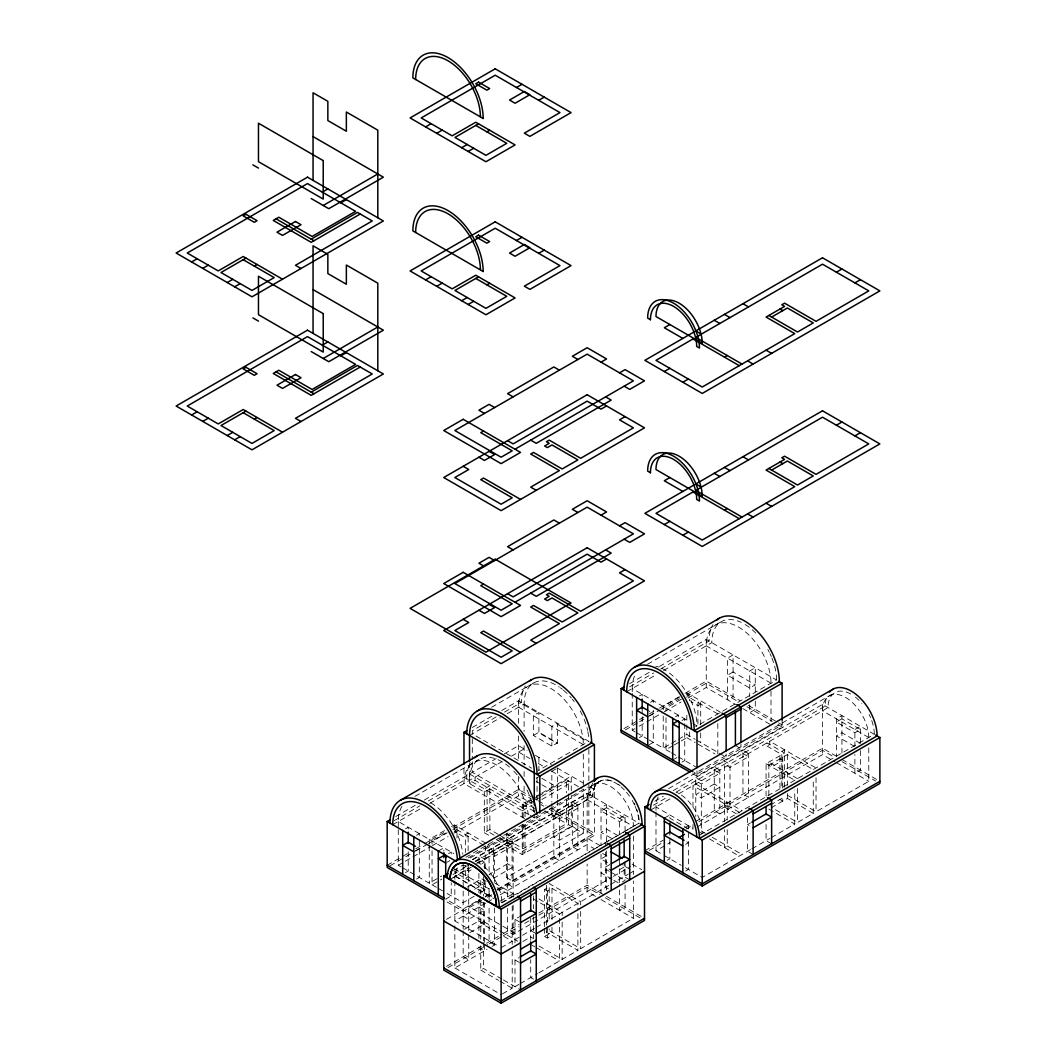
<?xml version="1.0" encoding="UTF-8"?>
<svg xmlns="http://www.w3.org/2000/svg" width="1056" height="1056" viewBox="0 0 1056 1056"><rect width="100%" height="100%" fill="white"/><g stroke="black" fill="none" stroke-linecap="round" stroke-linejoin="round"><path stroke-width="0.75" stroke-dasharray="5 3.75" d="M468.191 857.894L599.663 781.414M452.945 874.566L468.494 865.524M475.57 861.419L590.08 794.798A36.63 21.226 59.8 0 1 592.984 782.734M452.905 877.813L471.28 867.121M478.355 863.016L592.865 796.396A32.71 18.955 59.8 0 1 613.998 781.902M502.154 902.774L639.289 823.007M491.594 707.269L533.584 683.034M472.362 727.452L493.363 715.334M501.758 710.477L518.549 700.788L588.865 741.378L538.481 770.471M496.135 716.932L472.336 730.673A45.791 26.44 60 0 0 472.296 733.907L531.656 768.174M504.53 712.087L521.321 702.385A49.711 28.71 60 0 1 525.254 686.017M469.524 735.504L500.306 717.724M507.302 713.684L524.106 703.996A45.791 26.44 60 0 1 559.39 687.126M415.008 796.356L479.002 759.409M647.526 664.25L721.288 621.667M533.346 735.438L538.903 732.23L557.41 742.922L551.852 746.117L533.346 735.438L533.346 715.744L538.903 712.536L538.903 732.838L557.41 743.516L557.41 723.215L551.852 726.422L551.852 746.117M395.749 816.552L417.173 804.184M424.301 800.065L496.162 758.578M504.266 753.892L518.549 745.655L527.102 750.592M629.653 683.641L649.506 672.184M659.446 666.442L706.253 639.421L776.556 680.011L695.706 726.7M394.218 820.631L419.813 805.86M428.353 800.936L466.739 778.774A49.711 28.71 60 0 1 470.672 762.392M629.587 686.888L653.704 672.962M660.792 668.87L709.025 641.018A49.711 28.71 60 0 1 712.958 624.65M392.726 824.696L422.598 807.457M429.7 803.352L501.732 761.772M511.5 756.136L524.106 748.862M626.696 691.759L656.476 674.56M663.577 670.468L711.797 642.629A45.791 26.44 60 0 1 741.272 622.406M469.524 762.749L469.524 783.578L475.068 780.371L525.03 809.213L525.03 817.318M405.451 828.841L408.223 827.244L408.223 830.478M639.408 695.904L642.18 694.307L642.18 697.501M489.865 788.911L484.321 792.119L469.524 783.578M416.552 835.256L419.324 833.646L419.324 836.893M650.509 702.319L653.281 700.709L653.281 703.916M444.536 830.584L429.277 839.388L429.277 844.259M451.48 826.571L454.252 824.974L486.605 843.638M536.131 778.232L538.903 776.635M387.182 865.3L401.465 857.05M402.89 856.231L408.606 852.931M415.734 848.813L422.875 844.681M424.301 843.863L445.724 831.494M452.866 827.376L518.549 789.452L531.194 796.752M623.977 728.587L638.167 720.39M639.58 719.572L643.83 717.116M649.506 713.843L658.02 708.932M659.446 708.114L679.298 696.643M684.974 693.37L706.253 681.08L740.018 700.577M679.879 696.841L663.234 706.451L663.234 709.658M556.024 768.887L551.852 771.289L551.852 802.111M445.922 832.986L432.049 840.998L432.049 844.232M415.166 851.004L419.324 848.602L415.166 846.199M649.123 715.928L653.281 713.526L649.123 711.124M390.034 865.788L404.316 857.538M405.742 856.72L410.032 854.238M415.734 850.938L427.165 844.351M428.591 843.52L447.15 832.801M452.866 829.514L518.549 791.591L531.194 798.89M625.39 729.907L638.167 722.528M639.58 721.71L648.094 716.8M649.506 715.981L659.446 710.239M660.858 709.421L679.298 698.782M686.387 694.69L706.253 683.219L738.566 701.87M681.278 699.244L666.006 708.061L666.006 711.256M457.024 829.778L454.252 831.376L465.353 837.791L468.125 836.18M398.284 829.607L398.284 865.3L403.973 862.013M405.398 861.181L431.02 846.397M432.445 845.579L448.1 836.537M453.79 833.25L518.549 795.854L532 803.629M632.24 693.37L632.24 730.224L637.798 727.016M639.184 726.211L662.838 712.562M664.237 711.744L681.041 702.042M688.05 698.003L706.253 687.496L735.86 704.59M438.293 851.004L443.85 847.796L443.85 851.044M530.653 799.55L522.245 804.408L522.245 818.968M536.263 796.316L540.461 793.888M541.86 793.082L571.283 776.094L571.283 793.861M405.451 872.639L408.223 871.042L408.223 848.324M639.408 737.563L642.18 735.966L642.18 707.124M675.497 716.734L678.269 715.136L678.269 718.331M531.59 800.078L523.169 804.936L523.169 817.912M533.003 799.273L537.214 796.831M538.613 796.026L566.65 779.843L566.65 792.818M700.696 704.048L697.924 705.646L690.98 701.646M522.245 807.616L534.877 800.316M536.263 799.524L540.487 797.082M541.873 796.277L568.511 780.899L568.511 792.264M489.865 829.514L489.865 785.717L484.321 788.911L484.321 832.709L489.865 829.514L498.194 834.319M522.245 810.81L532.052 805.147M541.847 799.498L571.283 782.509M448.47 853.684L451.242 852.073L451.242 855.32M681.965 720.469L684.737 718.872L684.737 722.08M416.552 879.054L419.324 877.444L419.324 838.517M649.123 744.77L653.281 742.368L653.281 710.318M447.084 862.224L449.856 860.627M465.815 857.287L587.466 787.05M593.934 784.727L599.478 781.519M470.224 857.947L537.055 819.364A49.711 28.71 60 0 0 536.989 816.895M402.547 867.755L429.277 883.186L441.764 875.978M649.123 739.966L663.234 748.11L670.177 744.11M671.563 743.305L677.107 740.098M678.493 739.306L686.822 734.488L695.152 739.306M453.46 870.474L463.175 864.864L468.732 868.072L468.732 888.901M472.349 859.571L587.149 793.294L638.959 823.192L514.985 894.775M472.758 859.69L594.409 789.452L588.72 786.166M432.049 850.727L432.049 884.796L441.764 879.186M666.006 717.671L666.006 749.72L672.949 745.708M674.335 744.916L679.879 741.708M681.278 740.903L689.594 736.098L689.594 731.293M467.108 865.801L463.175 868.072L468.732 871.266L473.972 868.243M474.976 861.26L478.909 858.99L484.453 862.198L480.52 864.468M454.846 879.278L454.846 876.084L468.732 868.072M476.586 863.531L592.706 796.488A32.71 18.889 60 0 1 624.347 789.928M450.067 879.463L455.611 876.256A32.71 18.889 60 0 1 457.235 867.372M674.098 759.198L676.883 757.601M499.58 835.124L523.169 848.734L566.65 823.64L566.65 799.3M522.245 851.413L568.511 824.696L583.308 833.25L583.308 789.452M681.965 762.128L684.737 760.531L684.737 723.677M496.967 840.008L522.245 854.608L571.283 826.307L571.283 795.485M467.108 887.159L478.909 880.348L484.453 883.555L473.972 889.614M474.144 896.28L463.043 902.682L443.85 891.607M479.688 893.072L485.245 889.865L485.245 880.136M506.524 877.576L512.068 880.783L512.068 836.986L506.524 833.778L506.524 877.576L583.308 833.25M668.58 788.621L834.834 692.644M483.859 897.072L463.043 909.097L445.698 899.078L451.242 895.871L451.242 882.763M485.245 896.28L493.574 891.462M497.31 889.31L594.409 833.25L547.444 806.137M446.53 919.34L463.175 909.731L517.691 941.2M480.137 899.936L468.732 906.523L514.985 933.227M485.258 896.98L491.555 893.35M497.257 890.05L587.149 838.16L601.168 846.252M481.602 900.517L463.043 911.236L446.186 901.494M487.318 897.217L493.033 893.917M498.736 890.617L594.409 835.388L594.409 783.037M692.789 773.718L697 776.16L782.113 727.016L782.113 720.073M654.799 801.227L663.3 796.33M673.213 790.601L822.505 704.405L874.315 734.316L698.082 836.062M653.347 805.279L667.55 797.069M676.078 792.145L825.29 706.002A36.63 21.146 60 0 1 827.099 696.049M485.852 903.052L454.846 920.951L498.3 946.031M487.278 902.22L494.63 897.983M500.122 894.815L587.149 844.562L594.158 848.615M650.443 810.163L670.336 798.679M678.757 793.808L828.062 707.612A32.71 18.889 60 0 1 851.189 694.254M766.075 796.132L766.075 763.699L784.582 753.007L766.999 742.856L766.999 746.064L769.784 744.467L769.784 741.259L816.037 767.963M500.32 901.098L513.137 893.706M501.112 902.788L512.213 896.372L497.165 887.687M464.482 929.267L478.909 920.951L484.453 924.145L468.732 933.227M483.529 921.479L480.757 923.076L501.27 934.93M664.316 818.176L669.86 814.968L669.86 818.215L688.367 828.854M544.592 926.706L544.592 889.429L549.212 886.763M606.566 855.782L601.022 858.99L609.563 863.914M544.592 889.429L547.364 891.04L551.984 888.36L577.896 903.316L577.896 906.563M768.847 765.296L787.354 754.618L813.265 769.573M514.985 942.902L514.985 919.34L518.918 917.07M609.919 864.534L605.642 867.002L611.2 870.21M724.442 803.748L727.228 802.151L727.228 819.997M644.886 850.753L663.3 840.127M684.552 827.851L691.786 823.68M695.772 821.383L822.505 748.202L836.497 756.281M446.53 966.346L482.077 945.82M486.539 943.246L501.956 934.336M503.382 933.517L518.998 924.502M538.837 913.044L587.149 885.166L605.18 895.58M649.15 850.436L664.778 841.408M686.096 829.105L693.198 825M698.887 821.713L822.505 750.341L835.098 757.614M448.008 967.626L487.766 944.671M489.179 943.853L501.956 936.474M503.382 935.656L518.998 926.64M524.674 923.366L537.451 915.988M538.877 915.169L587.149 887.291L599.742 894.564M619.529 869.669L625.073 866.461M655.987 811.826L655.987 850.753L670.217 842.543M697.158 826.993L822.505 754.618L835.006 761.825M454.846 925.808L454.846 967.943L487.001 949.384M492.083 946.453L494.63 944.975L494.63 907.698M507.58 908.398L507.58 931.088L513.137 934.296L612.005 877.219M613.43 876.401L630.551 866.514M501.112 947.654L512.213 941.239L502.643 935.708M514.985 939.642L534.956 928.105M536.171 927.406L609.919 884.836M610.579 884.453L628.109 874.328M629.125 873.748L633.402 871.266L620.783 863.993M685.595 844.351L688.367 842.741L685.516 841.104M622.301 881.958L625.073 880.348M522.852 941.503L530.706 936.962L533.491 938.573M667.088 860.363L669.86 858.766L669.86 837.672M480.757 945.767L480.757 970.081L483.529 968.484L502.036 979.163M546.44 927.3L546.44 932.158L549.212 930.56L580.668 948.724L633.402 918.271L633.402 880.994M770.246 805.081L784.582 796.805M544.592 928.33L544.592 936.434L549.212 933.768L549.212 928.897M813.265 813.371L787.354 798.415L771.632 807.497L797.531 822.452L813.265 813.371L813.265 779.302M544.592 936.434L547.364 938.032L551.984 935.365L577.896 950.321L577.896 908.186M750.42 822.941L747.582 824.578L753.126 827.785M518.918 984.377L514.985 986.647L514.985 959.93L518.918 957.66M685.595 871.055L688.367 869.444L688.367 830.518M750.42 849.644L702.24 877.457L682.678 866.158M751.846 848.826L769.93 838.385M771.223 837.646L794.759 824.05L794.759 789.98M787.354 795.208L816.037 811.76L868.771 781.321L868.771 747.252M502.498 993.854L512.213 988.244L512.213 950.968M520.225 983.611L537.544 973.619M538.903 972.827L559.39 961L559.39 914.008L538.903 902.18M538.956 946.004L562.162 959.402L577.896 950.321M590.08 794.798L592.865 796.396M860.442 743.398L841.936 732.719L836.392 735.913L854.885 746.605M748.348 705.382L782.113 724.878L697 774.022L694.188 772.398M841.936 759.422L878.486 780.516M746.988 706.741L772.279 721.34M777.902 724.588L782.113 727.016M842.094 761.653L875.675 781.031M742.79 708.589L771.012 724.878M836.392 762.63L868.771 781.321M720.588 712.325L686.822 692.828L686.822 697.633M717.816 713.935L686.822 696.036L689.594 694.439L689.594 700.841M766.999 746.064L781.81 754.618M779.962 758.881L782.734 760.492L771.632 766.894L771.632 763.699M797.531 778.655L768.847 762.089L768.847 796.158M735.398 745.444L740.942 748.651L740.942 743.846M766.075 763.699L794.759 780.252M634.511 676.104A45.791 26.44 60 0 0 632.24 688.565L688.908 721.274M692.947 723.611L697 725.947A45.791 26.44 60 0 0 661.716 668.342M742.949 753.548L748.506 756.756L730 767.435L724.442 764.227M696.538 740.098L726.145 757.192L726.145 753.984M686.822 737.695L695.152 742.5M697.924 744.11L714.978 753.958M779.962 799.484L782.734 801.082L782.734 796.211M714.265 770.101L719.822 773.309L701.316 783.988L695.772 780.78M632.24 730.224L635.078 731.861M636.504 732.679L647.737 739.174M666.006 749.72L670.098 752.07M671.458 752.862L676.909 756.004M678.269 756.796L697 767.606M768.808 809.068L794.759 824.05M695.772 783.988L742.025 810.691M739.332 812.341L692.987 785.598L692.987 809.926M724.442 804.817L730 808.025L730 764.227L724.442 761.02L724.442 821.594M724.442 806.956L739.253 815.496M771.632 843.81L766.075 840.602L766.075 821.753M524.106 705.065L538.903 713.605M557.41 724.284L587.492 741.655M753.126 854.489L747.582 851.294L747.582 815.602M701.237 830.94L705.342 833.316M712.18 837.263L742.025 854.489M658.178 796.884A32.71 18.889 60 0 0 655.987 806.956L692.604 828.102M699.349 831.996L702.24 833.659A32.71 18.889 60 0 0 676.592 792.304M709.408 838.86L739.253 856.099M535.366 755.357L551.324 764.584M557.027 767.87L583.229 782.998M518.549 752.057L529.954 758.644M538.256 763.435L544.196 766.867M551.324 770.986L581.896 788.634M587.149 799.696L633.415 826.399A32.71 18.889 60 0 0 610.276 786.337A32.71 18.889 60 0 0 587.149 799.696M541.754 778.272L557.41 787.314M536.197 781.48L540.474 783.948M541.886 784.766L551.852 790.522M655.987 850.753L662.93 854.766M664.316 855.558L681.252 865.339M617.958 835.652L606.566 829.079L601.022 832.286L612.414 838.86M532.594 797.557L536.818 799.999M538.217 800.804L546.018 805.306M541.028 804.566L543.84 806.19M549.45 809.437L594.409 835.388M544.738 810.982L566.65 823.64M632.016 864.059L641.731 869.669M535.643 808.936L472.296 772.358L472.296 761.138M469.524 773.956L534.27 811.351M602.567 853.472L609.576 857.512M529.016 814.717L463.967 777.163L463.967 767.554M530.231 815.417L539.827 820.961L539.827 814.559M524.674 818.624L463.967 783.578A45.791 26.44 60 0 1 493.39 763.33A45.791 26.44 60 0 1 528.185 813.846M629.706 879.82L624.149 876.612L624.149 862.198M609.418 871.319L606.566 869.669L601.022 872.876L612.414 879.45M610.843 872.137L623.647 879.529M613.826 880.268L619.529 883.555M608.428 888.901L605.642 887.291L605.642 852.047M506.524 836.986L512.068 840.193L493.574 850.872L488.017 847.664L488.017 844.47L493.574 847.664L493.574 878.486M606.566 896.372L644.503 918.271M605.326 897.798L640.306 917.994M494.129 835.177L487.093 831.112L487.093 787.314M499.739 838.411L525.03 853.01L525.03 823.812M595.465 896.372L587.149 891.568L587.149 864.019M601.022 899.58L633.402 918.271M484.321 832.709L491.344 836.774M483.82 845.249L454.252 828.168L457.024 826.571L457.024 837.923M538.956 898.999L562.162 912.397L562.162 915.644M507.58 884.096L513.137 887.291M533.438 899.026L537.544 901.388M401.9 806.414A45.791 26.44 60 0 0 398.284 821.502L453.869 853.591M494.921 883.186L514.84 894.696M486.222 881.377L480.757 878.209L480.757 894.234M454.252 868.771L492.188 890.67M485.245 889.865L454.252 871.979L457.024 870.368L457.024 867.121M489.086 894.775L491.858 896.372M455.611 876.256L493.205 897.956M454.846 876.084L494.102 898.735M546.44 932.158L549.212 933.768M514.985 919.34L520.542 922.548M478.909 900.649L484.453 903.857M530.706 930.56L536.263 933.768M478.909 907.064L484.453 910.259L468.732 919.34L463.175 916.133M398.284 865.3L401.122 866.936M432.049 884.796L437.29 887.819M438.596 888.571L442.53 890.842M530.706 944.447L534.811 946.81M536.171 947.602L559.39 961M494.63 944.975L489.086 941.78L489.086 906.114M514.985 959.93L520.542 963.138M533.491 979.163L530.706 977.566L530.706 959.732M503.461 979.981L520.542 989.842M480.757 970.081L498.538 980.351M499.897 981.143L512.213 988.244M454.846 967.943L501.112 994.66M860.442 742.526L860.442 726.304L854.885 729.511L854.885 745.734M860.442 750.631L860.442 770.101L854.885 773.309L854.885 754.459M841.936 753.139L841.936 715.625L836.392 718.832L836.392 756.347M822.505 704.405L822.505 754.618M816.037 777.704L816.037 811.76M797.531 788.383L797.531 822.452M787.354 754.618L787.354 785.44M787.354 793.544L787.354 798.415M784.582 787.116L784.582 749.8L781.81 751.41L781.81 788.713M782.734 788.106L782.734 757.284L779.962 755.687L779.962 789.743M771.012 691.231L771.012 721.67M755.278 691.759L755.278 667.735L749.734 670.93L749.734 696.577M755.278 701.197L755.278 709.394L749.734 712.589L749.734 704.405M727.228 829.726L727.228 845.948L724.442 847.546L724.442 829.712M717.816 723.545L717.816 753.984M706.253 639.421L706.253 687.496M701.316 824.578L701.316 780.78L695.772 777.586L695.772 816.512M700.696 724.878L700.696 700.841L697.924 702.451L697.924 726.488M700.696 732.89L700.696 742.5M697 770.814L697 776.16M692.987 824.525L692.987 829.396M688.367 825.647L688.367 828.894M686.822 715.268L686.822 723.281M686.822 724.878L686.822 734.488M669.86 832.062L669.86 835.204M663.234 716.06L663.234 748.11M655.987 806.956L655.987 810.203M633.402 836.022L633.402 874.513M632.24 688.565L632.24 691.759M625.073 831.217L625.073 815.192L619.529 818.4L619.529 834.412M625.073 861.683L625.073 879.503M625.073 885.06L625.073 907.064L619.529 910.259L619.529 884.334M619.529 860.059L619.529 882.71M606.566 841.645L606.566 804.5L601.022 807.708L601.022 844.853M606.566 850.991L606.566 890.089M605.642 842.424L605.642 845.632M601.022 854.198L601.022 893.297M588.865 749.39L588.865 830.042M587.149 793.294L587.149 854.37M583.308 754.195L583.308 787.842M580.668 904.952L580.668 901.718L549.212 883.555L549.212 922.456M580.668 911.447L580.668 948.724M568.511 793.888L568.511 824.696M562.162 922.126L562.162 959.402M557.41 768.082L557.41 798.904M557.41 800.422L557.41 811.879L551.852 815.087L551.852 803.629M551.984 888.36L551.984 920.779M551.984 927.26L551.984 935.365M547.364 891.04L547.364 925.069M547.364 926.693L547.364 938.032M546.44 885.166L546.44 925.676M538.903 757.403L538.903 770.378M537.055 777.704L537.055 801.728M534.27 809.741L534.27 812.948M533.491 895.844L533.491 908.807M533.491 916.912L533.491 937.979M530.706 918.113L530.706 940.289M524.106 703.996L524.106 731.227M524.106 745.615L524.106 765.085M524.106 771.566L524.106 776.437M524.106 786.166L524.106 792.66M523.169 824.406L523.169 848.734M522.245 825.409L522.245 854.608M518.549 700.788L518.549 723.215M518.549 736.032L518.549 760.254M518.549 776.398L518.549 795.854M513.137 897.019L513.137 842.424L507.58 839.23L507.58 900.293M513.137 905.124L513.137 934.296M512.213 905.995L512.213 944.486M494.63 882.394L494.63 853.116L489.086 849.908L489.086 873.946M489.086 888.36L489.086 899.633M485.245 846.067L485.245 868.771M484.453 868.6L484.453 858.99L478.909 855.782L478.909 863.795M484.453 879.82L484.453 896.122M484.453 902.405L484.453 943.008M484.453 944.368L484.453 950.862L478.909 947.654L478.909 944.407M483.529 876.612L483.529 895.844M483.529 902.246L483.529 940.922M483.529 942.546L483.529 968.484M480.757 900.649L480.757 939.286M478.909 873.404L478.909 892.914M478.909 899.197L478.909 938.23M475.068 777.163L475.068 780.371M472.296 738.712L472.296 759.541M468.732 890.498L468.732 934.006M468.732 934.798L468.732 959.93L463.175 956.736L463.175 930.798M468.125 850.819L468.125 832.986L465.353 834.583L465.353 852.43M468.125 865.418L468.125 876.784L465.353 878.381L465.353 865.405M463.175 864.864L463.175 929.174M454.846 880.889L454.846 924.185M454.252 824.974L454.252 833.078M429.277 845.882L429.277 883.186M398.284 821.502L398.284 827.983M855.4 697.132A32.71 18.889 60 0 1 861.815 703.375M869.141 714.503A32.71 18.889 60 0 1 870.553 717.526M871.728 720.562A32.71 18.889 60 0 1 874.315 734.316M618.169 784.304A32.71 18.955 59.8 0 1 620.308 785.862M634.102 803.194A32.71 18.955 59.8 0 1 635.065 805.213M636.702 809.252A32.71 18.955 59.8 0 1 637.666 812.236M638.392 815.14A32.71 18.955 59.8 0 1 639.197 820.552M626.459 792.251A32.71 18.889 60 0 1 629.785 796.607M632.188 800.395A32.71 18.889 60 0 1 634.748 805.385M635.184 806.401A32.71 18.889 60 0 1 638.867 820.736M476.665 861.815A32.71 18.889 60 0 1 501.877 902.959M560.393 687.826A45.791 26.44 60 0 1 562.373 689.317M563.389 690.149A45.791 26.44 60 0 1 571.349 698.056M572.312 699.217A45.791 26.44 60 0 1 574.2 701.62M580.153 710.846A45.791 26.44 60 0 1 583.585 717.869M584.166 719.281A45.791 26.44 60 0 1 587.611 730.369M587.875 731.676A45.791 26.44 60 0 1 588.839 740.256M469.524 780.371A45.791 26.44 60 0 1 509.81 767.382M513.81 771.184A45.791 26.44 60 0 1 519.618 777.995M527.036 790.007A45.791 26.44 60 0 1 530.653 798.494M531.142 799.894A45.791 26.44 60 0 1 532 802.679M533.029 806.744A45.791 26.44 60 0 1 534.046 813.107M534.151 814.321A45.791 26.44 60 0 1 534.27 817.753M430.663 802.798A45.791 26.44 60 0 1 462.805 854.238M745.153 624.505A45.791 26.44 60 0 1 756.096 633.442M767.857 649.48A45.791 26.44 60 0 1 769.322 652.265M770.009 653.677A45.791 26.44 60 0 1 771.289 656.502M771.87 657.914A45.791 26.44 60 0 1 776.556 680.011M655.71 666.164A45.791 26.44 60 0 1 658.733 667.088M733.075 654.905L727.531 658.112L727.531 699.772L733.075 696.577L733.075 654.905M733.075 671.999L727.531 675.206L749.734 688.024L755.278 684.816L733.075 671.999M507.58 842.424L489.086 853.116L494.63 856.31L513.137 845.632L507.58 842.424M572.339 805.042L553.846 815.72L559.39 818.928L577.896 808.249L572.339 805.042M507.58 863.795L489.086 874.474L494.63 877.681L513.137 867.002L507.58 863.795M572.339 826.412L553.846 837.091L559.39 840.299L577.896 829.607L572.339 826.412M606.566 807.708L601.022 810.916L619.529 821.594L625.073 818.4L606.566 807.708M714.265 783.988L695.772 794.666L701.316 797.874L719.822 787.195L714.265 783.988M841.936 718.832L836.392 722.027L854.885 732.719L860.442 729.511L841.936 718.832M868.771 737.524L822.505 710.82A32.71 18.889 60 0 1 845.645 697.462A32.71 18.889 60 0 1 868.771 737.524M771.012 683.219L706.253 645.836A45.791 26.44 60 0 1 738.632 627.132A45.791 26.44 60 0 1 771.012 683.219M748.506 753.548L742.949 750.341L742.949 794.138L748.506 797.346L748.506 753.548M719.822 770.101L714.265 766.894L714.265 810.691L719.822 813.899L719.822 770.101M583.308 744.586L518.549 707.19A45.791 26.44 60 0 1 550.928 688.499A45.791 26.44 60 0 1 583.308 744.586M577.896 805.042L572.339 801.834L572.339 846.701L577.896 849.908L577.896 805.042M559.39 815.72L553.846 812.513L553.846 857.38L559.39 860.587L559.39 815.72"/><path stroke-width="1.5" d="M454.898 861.076L597.696 778.021M499.29 907.658A36.63 21.226 59.8 0 0 473.286 862.844A36.63 21.226 59.8 0 0 447.295 877.866L450.08 879.463A32.71 18.955 59.8 0 1 473.286 866.052A32.71 18.955 59.8 0 1 496.505 906.061L499.29 907.658L642.074 824.604A36.63 21.226 59.8 0 0 623.502 785.294A36.63 21.226 59.8 0 0 594.317 780.859M191.624 261.967L197.182 258.76M425.581 126.892L431.138 123.684M322.304 192.126L327.848 188.932M202.726 268.369L208.283 265.175M436.682 133.307L442.24 130.099M516.476 87.503L522.034 84.295M323.228 205.484L377.81 173.976M340.798 202.818L346.355 199.61M245.982 258.1L220.994 272.514L251.988 290.413L274.19 277.583L243.197 259.697M478.553 123.816L454.964 137.438L485.945 155.338L506.761 143.312L475.768 125.426M538.679 100.32L544.236 97.112M254.298 266.112L257.083 264.502M486.869 131.828L489.654 130.231M227.238 282.533L232.795 279.325M461.67 147.721L467.214 144.514M311.203 239.131L357.456 212.428L372.253 220.968L295.469 265.307L301.026 268.514M468.138 151.457L473.695 148.262M360.228 214.025L311.203 242.339L273.266 220.44L278.824 217.232L312.127 236.465L355.608 211.358L307.494 183.586L187.229 253.018L218.222 270.917L243.197 256.489L282.52 279.193M234.643 286.796L240.2 283.602M191.624 414.982L197.182 411.774M425.581 279.906L431.138 276.698M322.304 345.14L327.848 341.946M202.726 421.384L208.283 418.189M436.682 286.321L442.24 283.114M516.476 240.517L522.034 237.31M323.228 358.499L377.81 326.99M340.798 355.832L346.355 352.625M245.982 411.114L220.994 425.528L251.988 443.428L274.19 430.597L243.197 412.711M478.553 276.83L454.964 290.453L485.945 308.352L506.761 296.327L475.768 278.441M538.679 253.334L544.236 250.127M254.298 419.126L257.083 417.516M486.869 284.843L489.654 283.246M227.238 435.547L232.795 432.34M461.67 300.736L467.214 297.528M311.203 392.146L357.456 365.442L372.253 373.982L295.469 418.321L301.026 421.529M468.138 304.471L473.695 301.277M360.228 367.039L311.203 395.353L273.266 373.454L278.824 370.247L312.127 389.479L355.608 364.373L307.494 336.6L187.229 406.032L218.222 423.931L243.197 409.504L282.52 432.208M234.643 439.811L240.2 436.616M601.022 362.155L606.566 358.948L587.149 347.728L572.339 356.281L577.896 359.476M483.529 431.046L480.757 432.656L512.213 450.82L501.112 457.222L454.846 430.518L587.149 354.143L633.402 380.846L514.985 449.209M669.86 324.535L664.316 327.743L682.823 338.422M619.529 372.834L625.073 369.626L644.503 380.846L629.706 389.387L624.149 386.179M664.316 371.54L669.86 368.333M836.392 272.197L841.936 268.99M606.566 405.953L601.022 409.147L587.149 401.148L513.137 443.876L507.58 440.669M771.632 317.064L787.354 307.982L813.265 322.938L797.531 332.02L768.847 315.467M724.442 357.126L727.228 355.516M682.823 382.232L688.367 379.025M854.885 282.876L860.442 279.682M625.073 416.632L619.529 419.839L633.402 427.852L580.668 458.291L549.212 440.128L546.44 441.738L549.212 443.335L544.592 446.002L547.364 447.612L551.984 444.946L577.896 459.901L562.162 468.97L533.491 452.417L530.706 454.014L559.39 470.58L530.706 487.133L536.263 490.34M601.022 515.17L606.566 511.962L587.149 500.742L572.339 509.296L577.896 512.49M483.529 584.06L480.757 585.671L512.213 603.834L501.112 610.236L454.846 583.532L587.149 507.157L633.402 533.861L514.985 602.224M669.86 477.55L664.316 480.757L682.823 491.436M619.529 525.848L625.073 522.641L644.503 533.861L629.706 542.401L624.149 539.194M664.316 524.555L669.86 521.347M836.392 425.212L841.936 422.004M606.566 558.967L601.022 562.162L587.149 554.162L513.137 596.891L507.58 593.683M771.632 470.078L787.354 460.997L813.265 475.952L797.531 485.034L768.847 468.481M724.442 510.14L727.228 508.53M682.823 535.247L688.367 532.039M854.885 435.89L860.442 432.696M625.073 569.646L619.529 572.854L633.402 580.866L580.668 611.305L549.212 593.142L546.44 594.752L549.212 596.35L544.592 599.016L547.364 600.626L551.984 597.96L577.896 612.902L562.162 621.984L533.491 605.431L530.706 607.028L559.39 623.594L530.706 640.147L536.263 643.355M477.035 711.137L531.617 679.628M463.967 764.346L463.967 732.296L466.765 730.686M400.25 800.342L477.035 756.004M634.207 667.405L719.321 618.262M443.375 899.87L387.182 867.438L387.182 821.502L390.034 819.852M689.977 772.094L621.139 732.362L621.139 688.565L623.977 686.915M463.967 732.296L539.827 776.094L594.409 744.586L594.409 781.44M678.269 720.746L672.712 723.941L679.193 727.69M640.345 823.997L644.503 826.399L644.503 920.41L501.112 1003.2L443.744 970.081L443.744 876.084L447.916 873.668M621.139 688.565L697 732.362L782.113 683.219L782.113 720.073M726.145 717.671L740.942 709.117M655.248 791.789L832.867 689.238M875.701 735.121L879.872 737.524L879.872 783.46L702.24 886.01L644.886 852.892L644.886 806.956L649.136 804.5M443.744 876.084L501.112 909.19L644.503 826.399M520.542 901.177L536.263 892.096M611.2 848.839L629.706 838.16M520.225 916.318L530.706 910.259L536.263 913.466L520.542 922.548M611.345 863.716L624.149 856.31L629.706 859.518L611.2 870.21M678.757 837.606L684.46 834.319M520.542 942.85L501.112 954.056L443.744 920.951M536.263 933.768L644.503 871.266M644.886 806.956L702.24 840.074L879.872 737.524M753.126 813.899L771.632 803.22M520.542 949.252L536.263 940.17M751.846 822.122L766.075 813.899L771.632 817.106L753.126 827.785M520.225 956.908L530.706 950.862L536.263 954.056L520.542 963.138M879.872 781.321L702.24 883.872L644.886 850.753M644.503 918.271L501.112 1001.062L443.744 967.943M641.375 824.195L642.074 824.604M779.962 309.052L782.734 310.649M742.949 303.706L748.506 306.913M724.442 314.398L730 317.592M714.265 320.272L719.822 323.479M766.075 350.183L771.632 353.377M695.772 330.95L701.316 334.158M747.582 360.862L753.126 364.069M742.025 364.069L695.772 337.366L822.505 264.185L868.771 290.888L816.037 321.341L784.582 303.178L781.81 304.775L784.582 306.385L766.075 317.064L794.759 333.617L702.24 387.037L655.987 360.334L692.987 338.963L739.253 365.666M313.051 136.58L383.354 177.17L328.772 208.692L311.203 198.541M779.962 462.066L782.734 463.663M252.912 164.894L258.469 168.089M742.949 456.72L748.506 459.928M559.39 370.168L553.846 366.96L507.58 393.664L513.137 396.871M605.642 396.871L611.2 400.079L536.263 443.335L530.706 440.128M724.442 467.412L730 470.606M276.038 218.83L313.975 240.728M714.265 473.286L719.822 476.494M766.075 503.197L771.632 506.392M695.772 483.965L701.316 487.172M747.582 513.876L753.126 517.084M742.025 517.084L695.772 490.38L822.505 417.199L868.771 443.903L816.037 474.355L784.582 456.192L781.81 457.789L784.582 459.4L766.075 470.078L794.759 486.631L702.24 540.052L655.987 513.348L692.987 491.977L739.253 518.681M313.051 289.595L383.354 330.185L328.772 361.706L311.203 351.556M494.63 407.55L489.086 404.342L478.909 410.216L484.453 413.424M489.086 451.348L494.63 454.555L484.453 460.429L478.909 457.222M252.912 317.909L258.469 321.103M463.175 466.303L468.732 469.511L454.846 477.523L501.112 504.227L512.213 497.812L480.757 479.662L483.529 478.051L520.542 499.422M559.39 523.182L553.846 519.974L507.58 546.678L513.137 549.886M605.642 549.886L611.2 553.093L536.263 596.35L530.706 593.142M276.038 371.844L313.975 393.743M778.813 681.318L782.113 683.219M494.63 560.564L489.086 557.357L478.909 563.231L484.453 566.438M736.784 704.576L740.942 706.992L740.942 742.236M721.974 713.13L726.145 715.532L726.145 750.79M489.086 604.362L494.63 607.57L484.453 613.444L478.909 610.236M647.737 710.318L642.18 707.124L636.636 710.318L647.737 716.734M463.175 619.318L468.732 622.525L454.846 630.538L501.112 657.241L512.213 650.826L480.757 632.676L483.529 631.066L520.542 652.436M767.461 797.61L771.632 800.012L771.632 843.81M621.139 730.224L692.894 771.646M748.968 808.289L753.126 810.691L753.126 854.489M590.251 742.183L594.409 744.586M664.316 821.383L682.823 832.062M684.103 840.272L669.86 832.062L664.316 835.27L682.823 845.948M625.535 832.55L629.706 834.953L629.706 879.82M607.042 843.229L611.2 845.632L611.2 890.498M610.975 851.915L622.182 858.383M533.491 887.291L536.263 888.901L536.263 980.773M517.691 896.333L520.542 897.983L520.542 989.842M387.182 821.502L456.364 861.445M446.318 856.97L443.85 855.545L438.293 858.752L445.698 863.029M415.166 846.199L408.223 842.2L402.679 845.394L413.78 851.809M387.182 865.3L444.457 898.366M766.075 806.546L766.075 814.651M735.398 711.797L735.398 745.444M702.24 840.074L702.24 886.01M697 732.362L697 767.606M682.823 828.854L682.823 872.652M679.193 722.08L679.193 763.739M672.712 718.331L672.712 760.003M669.86 823.073L669.86 832.814M664.316 818.176L664.316 861.973M647.737 703.916L647.737 745.576M642.18 699.112L642.18 708.721M636.636 697.501L636.636 739.174M624.149 839.758L624.149 857.38M619.529 842.424L619.529 858.673M539.827 776.094L539.827 812.948M534.27 804.936L534.27 772.886A45.791 26.44 60 0 0 501.89 716.813A45.791 26.44 60 0 0 469.524 735.504L469.524 761.138M530.706 893.706L530.706 911.328M530.706 941.899L530.706 951.628M501.112 909.19L501.112 1003.2M445.698 855.281L445.698 876.374M443.85 852.667L443.85 857.538M438.293 851.004L438.293 894.802M413.78 836.854L413.78 880.651M408.223 832.102L408.223 843.467M402.679 830.438L402.679 874.236M377.81 217.774L377.81 130.165L346.355 112.015L346.355 131.234L327.848 120.556L327.848 101.323L313.051 92.783L313.051 180.378M377.81 370.788L377.81 283.18L346.355 265.03L346.355 284.249L327.848 273.57L327.848 254.338L313.051 245.797L313.051 333.392M415.642 79.49A45.791 26.44 60 0 1 448.021 60.799A45.791 26.44 60 0 1 480.401 116.873M415.642 232.505A45.791 26.44 60 0 1 448.021 213.814A45.791 26.44 60 0 1 480.401 269.887M647.658 808.553A36.63 21.146 60 0 1 673.57 793.597A36.63 21.146 60 0 1 699.468 838.464L877.087 735.913A36.63 21.146 60 0 0 858.581 696.564A36.63 21.146 60 0 0 829.514 692.076M650.443 810.163A32.71 18.889 60 0 1 673.57 796.805A32.71 18.889 60 0 1 696.696 836.867M392.726 824.696A45.791 26.44 60 0 1 423.654 805.2A45.791 26.44 60 0 1 457.354 858.66M466.739 733.907A49.711 28.71 60 0 1 501.89 713.605A49.711 28.71 60 0 1 537.055 774.497L591.637 742.975A49.711 28.71 60 0 0 568.234 691.218A49.711 28.71 60 0 0 529.188 681.344M389.954 823.099A49.711 28.71 60 0 1 422.981 801.649A49.711 28.71 60 0 1 460.007 858.647M474.606 757.72A49.711 28.71 60 0 1 511.632 765.679A49.711 28.71 60 0 1 536.791 814.308M626.696 691.759A45.791 26.44 60 0 1 659.076 673.068A45.791 26.44 60 0 1 691.456 729.155M623.911 690.162A49.711 28.71 60 0 1 659.076 669.86A49.711 28.71 60 0 1 694.228 730.752L779.341 681.622A49.711 28.71 60 0 0 755.938 629.851A49.711 28.71 60 0 0 716.892 619.978M307.494 177.17L176.128 253.018L251.988 296.815L383.354 220.968L307.494 177.17M495.198 68.812L410.084 117.942L485.945 161.74L515.09 144.923L475.768 122.219L452.179 135.841L421.186 117.942L495.198 75.214L559.957 112.609L524.344 133.162L529.888 136.369L571.058 112.609L495.198 68.812M245.982 214.302L243.197 215.899L254.298 222.301L257.083 220.704L245.982 214.302M478.553 82.157L475.768 83.767L486.869 90.169L489.654 88.572L478.553 82.157M295.469 221.509L276.976 232.188L282.52 235.396L301.026 224.717L295.469 221.509M524.344 91.502L509.546 100.056L515.09 103.25L529.888 94.71L524.344 91.502M307.494 330.185L176.128 406.032L251.988 449.83L383.354 373.982L307.494 330.185M495.198 221.826L410.084 270.956L485.945 314.754L515.09 297.937L475.768 275.233L452.179 288.856L421.186 270.956L495.198 228.228L559.957 265.624L524.344 286.176L529.888 289.384L571.058 265.624L495.198 221.826M245.982 367.303L243.197 368.914L254.298 375.316L257.083 373.718L245.982 367.303M478.553 235.171L475.768 236.782L486.869 243.184L489.654 241.586L478.553 235.171M295.469 374.524L276.976 385.202L282.52 388.41L301.026 377.731L295.469 374.524M524.344 244.517L509.546 253.07L515.09 256.265L529.888 247.724L524.344 244.517M463.175 419.298L443.744 430.518L501.112 463.637L520.542 452.417L463.175 419.298M822.505 257.783L644.886 360.334L702.24 393.439L879.872 290.888L822.505 257.783M587.149 394.733L443.744 477.523L501.112 510.642L644.503 427.852L587.149 394.733M463.175 572.312L443.744 583.532L501.112 616.651L520.542 605.431L463.175 572.312M495.198 559.231L410.084 608.375L485.945 652.172L571.058 603.029L495.198 559.231M822.505 410.797L644.886 513.348L702.24 546.454L879.872 443.903L822.505 410.797M587.149 547.747L443.744 630.538L501.112 663.656L644.503 580.866L587.149 547.747M483.173 118.483L412.87 77.88A49.711 28.71 60 0 1 448.021 57.592A49.711 28.71 60 0 1 483.173 118.483M702.24 343.24L655.987 316.523A32.71 18.889 60 0 1 679.114 303.178A32.71 18.889 60 0 1 702.24 343.24M650.443 319.73L647.658 318.133A36.63 21.146 60 0 1 673.57 303.178A36.63 21.146 60 0 1 699.468 348.044L696.696 346.434A32.71 18.889 60 0 0 673.57 306.385A32.71 18.889 60 0 0 650.443 319.73M323.228 160.618L258.469 123.222L258.469 161.687L323.228 199.069L323.228 160.618M483.173 271.498L412.87 230.894A49.711 28.71 60 0 1 448.021 210.606A49.711 28.71 60 0 1 483.173 271.498M702.24 496.254L655.987 469.537A32.71 18.889 60 0 1 679.114 456.192A32.71 18.889 60 0 1 702.24 496.254M650.443 472.745L647.658 471.148A36.63 21.146 60 0 1 673.57 456.192A36.63 21.146 60 0 1 699.468 501.059L696.696 499.448A32.71 18.889 60 0 0 673.57 459.4A32.71 18.889 60 0 0 650.443 472.745M323.228 313.632L258.469 276.236L258.469 314.701L323.228 352.084L323.228 313.632M496.32 906.167L450.067 879.463A32.71 18.889 60 0 1 473.194 866.105A32.71 18.889 60 0 1 496.32 906.167"/></g></svg>
